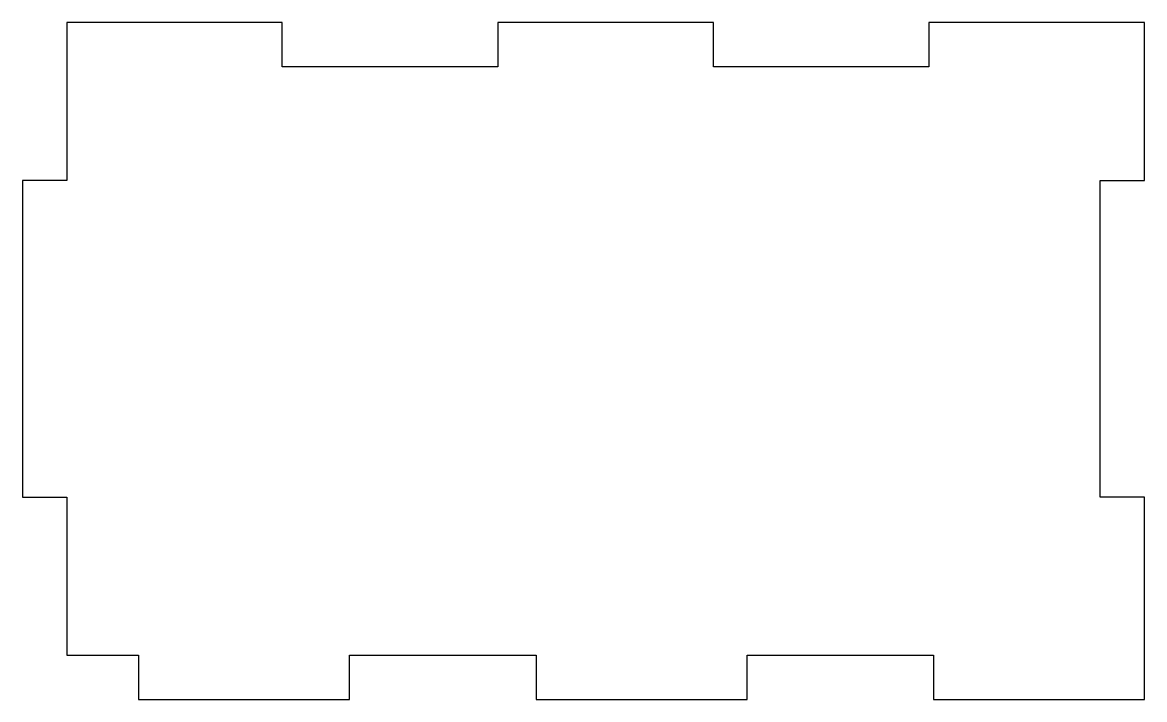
# Model space of a CAD drawing. Header units: millimetres. Extents: x 424 to 530, y -4 to 60.
import ezdxf

# ---------------------------------------------------------------- set-up
doc = ezdxf.new("R2010")
doc.units = ezdxf.units.MM
doc.layers.get('0').update_dxf_attribs({"linetype": 'CONTINUOUS'})

msp = doc.modelspace()

# ---------------------------------------------------------------- linework, layer by layer
msp.add_lwpolyline([(492.71, 0), (510.4, 0), (510.4, -4.2), (530.4, -4.2), (530.4, 15), (526.2, 15), (526.2, 45), (530.4, 45), (530.4, 60), (509.96, 60), (509.96, 55.8), (489.52, 55.8), (489.52, 60), (469.08, 60), (469.08, 55.8), (448.64, 55.8), (448.64, 60), (428.2, 60), (428.2, 45), (424, 45), (424, 15), (428.2, 15), (428.2, 0), (435.02, 0), (435.02, -4.2), (455.02, -4.2), (455.02, 0), (472.71, 0), (472.71, -4.2), (492.71, -4.2)], close=True)

doc.saveas('drawing.dxf')
